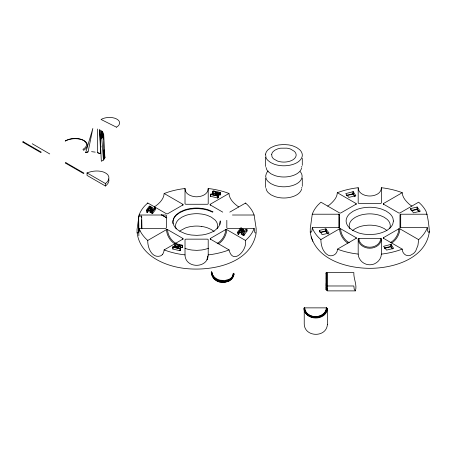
<?xml version="1.0" encoding="UTF-8"?>
<svg xmlns="http://www.w3.org/2000/svg" width="452" height="452" viewBox="0 0 452 452"><rect width="100%" height="100%" fill="white"/><g stroke="black" fill="none" stroke-linecap="round" stroke-linejoin="round"><path stroke-width="0.68" d="M147.38 212.372L147.38 210.485C147.098 206.982 154.104 210.248 148.714 208.717C149.115 209.988 148.177 213.124 146.363 212.169L146.329 210.237L149.324 206.067L150.369 206.315L150.335 207.53M150.731 209.157L149.906 210.383L149.94 212.316L150.951 212.519L151.77 211.378L151.838 209.417L152.827 209.655L151.77 209.485L150.951 210.632L150.951 212.519M152.612 213.626L152.612 211.734L155.567 207.524L155.601 209.457L152.527 213.643L151.595 213.423L151.561 211.485L152.861 209.705M151.64 209.219L151.623 207.914L152.025 207.423L151.561 207.982L149.505 207.445L151.623 207.914M180.094 250.719L180.404 248.227L180.478 250.176L180.015 250.736L172.794 249.012L172.76 247.074L173.161 246.532L174.257 246.719L175.077 245.577L176.077 245.781L175.269 247.001M177.382 246.566L174.964 245.99L174.93 244.052L175.314 243.515L182.614 245.221L182.263 247.696L180.365 247.284M178.286 248.199C176.709 244.588 182.58 247.029 180.246 246.735C178.981 245.679 177.585 246.538 177.342 247.459M179.15 246.363L179.133 245.052L178.647 245.645M180.263 246.786L180.263 248.673L180.331 246.713M154.465 206.846C159.002 203.745 163.81 199.349 164.161 193.501L182.947 204.349L182.941 204.931L167.556 213.819L166.539 213.819L147.753 202.971L144.843 205.773A60.41 34.877 0 0 0 140.035 212.739L139.092 215.011L137.035 229.582A11.464 1.096 83.1 0 1 137.029 231.836C139.391 256.465 167.223 267.381 188.795 268.816C214.101 270.669 250.561 263.047 256.075 233.622M238.718 206.965C234.198 203.767 229.333 199.372 228.955 193.467L227.04 192.744A60.331 34.832 0 0 0 211.095 188.879L208.208 188.518L208.208 203.852L207.491 204.264L185.732 204.264L185.015 203.852L185.015 188.501L181.082 189.043A60.41 34.877 0 0 0 169.014 191.817L164.161 193.501M245.476 240.447L226.684 229.599L225.667 229.599L210.282 238.481L210.276 239.068L229.068 249.916C232.752 265.55 247.594 250.244 245.476 240.447L247.329 238.735A60.319 34.827 0 0 0 253.73 229.463L254.097 228.407L227.537 228.407L226.819 227.989L226.819 220.31M217.909 198.01L218.22 195.518L218.293 197.473L217.83 198.027L210.609 196.304L210.575 194.366L210.977 193.829L214.09 194.529L214.576 193.942L212.53 193.371L212.525 194.716M210.609 196.304L210.649 194.377L217.909 196.123L210.609 194.411M212.779 193.281L212.745 191.349L213.225 190.789L220.429 192.512L220.073 193.1C221.011 196.688 218.757 193.428 218.079 195.965M217.146 195.744L217.113 193.806L218 192.597L216.892 192.332L215.158 194.75M218.163 195.948C217.435 194.693 219.615 190.467 218.983 194.806M219.062 194.784C217.887 191.942 221.48 192.699 219.994 195.01M237.656 232.113L237.656 234L238.588 234.226L238.667 232.317L239.905 230.52L244.176 231.503L240.006 230.548L238.667 232.317L237.656 232.113L240.628 227.898C243.916 227.429 237.656 232.458 241.662 228.147M238.667 234.204L240.006 232.441L240.006 230.548M243.21 234.622L241.232 234.147L241.198 232.215L241.679 231.65L243.718 232.142L244.176 231.503M243.283 230.469C244.057 227.028 240.475 231.955 244.526 230.915C244.939 228.616 247.967 228.593 246.894 231.288L243.82 235.475L242.888 235.255L242.854 233.317L243.283 232.746L241.198 232.215M243.899 235.458L243.882 233.52L242.888 233.368M326.169 289.738L326.158 289.449M326.169 289.065L326.158 288.551M326.169 287.952L326.158 287.24M326.169 286.24L326.158 285.342L326.875 285.754M326.169 284.63L326.169 283.619M326.169 273.748L326.169 272.782L326.875 272.364L326.875 290.659M326.875 290.043L326.875 289.596M326.875 289.178L326.875 288.534M327.265 290.274L327.265 289.822M327.265 289.404L327.265 288.76M338.853 227.848L338.853 214.214L312.259 214.214L310.27 228.514L310.275 231.565A11.673 0.983 -89.9 0 0 310.569 232.464C312.338 231.961 312.083 229.13 312.287 227.61L338.853 227.61L339.571 227.192L339.571 214.632L338.853 214.214M339.571 227.418L339.571 226.469M339.571 225.463L339.571 224.407M339.571 223.311L339.571 221.051M339.571 219.909L339.571 217.678M339.571 215.593L339.571 214.632M327.643 206.055A11.611 6.61 -55.6 0 0 330.293 204.197C333.627 201.185 337.158 197.467 337.328 192.705L356.114 203.553L356.108 204.134L340.723 213.022L339.706 213.022L320.926 202.174L318.01 204.976A60.404 34.877 0 0 0 313.202 211.948L312.259 214.214M418.642 239.65L399.851 228.802L398.833 228.802L383.449 237.69L383.449 238.272L402.235 249.12C402.19 252.182 404.433 255.194 407.534 255.646A11.69 7.582 -58.6 0 0 410.162 255.459L413.569 253.487A11.69 6.543 -66.2 0 0 415.733 250.911L417.964 245.266L418.642 239.65L420.496 237.938A60.319 34.827 0 0 0 426.897 228.667L427.264 227.61L400.704 227.61L399.986 227.192M138.854 235.758L138.651 216.146L141.679 216.124L141.855 228.808M207.643 256.702L207.649 256.001L207.106 259.651L207.592 257.007M229.802 212.118L245.577 203.038L247.865 205.225A60.415 34.877 0 0 1 252.888 212.141L254.114 215.011L256.148 228.469L256.143 232.752L255.821 233.26L254.713 232.272L254.097 228.407M245.572 203.637L245.577 203.038M162.613 254.295A11.594 8.447 54.7 0 1 160.528 255.911C151.855 258.702 147.437 247.447 147.759 240.441L166.539 229.599L167.556 229.599L182.941 238.481L182.947 239.068L164.144 249.928L163.647 252.521L162.613 254.295M381.375 254.103C381.285 258.329 378.296 262.154 374.499 263.821A11.633 9.814 -5.2 0 1 370.99 264.714L369.781 264.776A11.605 9.797 3.1 0 1 366.193 264.234C361.843 262.883 358.3 258.742 358.182 254.109L358.182 238.769L358.899 238.351L380.657 238.351L381.375 238.769L381.375 254.103L383.211 253.888A60.319 34.827 0 0 0 399.274 250.193L402.235 249.12M208.208 188.518C208.259 193.851 202.423 196.473 197.823 196.727A11.464 10.26 -1.2 0 1 194.202 196.575C190.687 196.078 186.981 194.473 185.393 191.106L185.015 188.501M208.208 254.9C208.033 268.816 185.19 268.759 185.015 254.905L185.015 239.566L185.732 239.148L207.491 239.148L208.208 239.566L208.208 254.9L210.044 254.685A60.319 34.827 0 0 0 226.107 250.99L229.068 249.916M411.891 206.067L411.043 205.513A11.65 6.752 54.6 0 1 408.388 203.417C405.404 200.558 402.382 197.055 402.229 192.71L400.206 191.947A60.325 34.832 0 0 0 384.262 188.088L381.375 187.721C381.46 191.162 378.686 193.919 375.578 194.931A11.673 9.153 6.2 0 1 372.188 195.818L370.99 195.942A11.588 9.113 -0.9 0 1 367.369 195.812C363.131 195.315 358.086 192.563 358.182 187.704L354.249 188.247A60.404 34.877 0 0 0 342.181 191.026L337.328 192.705M320.858 239.588L339.621 228.752L340.638 228.752L356.193 237.735L356.199 238.323L337.407 249.171C337.774 254.589 330.813 257.951 326.785 254.25A11.769 6.723 65.4 0 1 324.463 251.922C321.847 248.408 320.948 243.888 320.858 239.588L319.609 238.481A60.325 34.832 0 0 1 312.92 229.271L312.287 227.61M429.4 231.226C426.157 258.555 393.873 268.256 370.295 268.318C346.509 268.409 314.225 259.228 310.179 231.859M233.175 273.46L232.853 275.296A9.882 8.402 -0.2 0 1 228.435 280.336M233.221 274.155L232.893 275.991A9.882 8.402 -0.2 0 1 228.475 281.037L224.367 282.24L219.949 281.912A11.289 9.599 -0.2 0 1 213.745 277.969M233.91 273.189L233.565 275.144A10.532 8.955 -0.2 0 1 228.859 280.517L224.474 281.805L219.768 281.455A12.034 10.232 -0.2 0 1 213.158 277.251L211.423 273.511M233.955 273.884L233.605 275.839A10.532 8.955 -0.2 0 1 228.898 281.212L224.514 282.5L219.808 282.15A12.034 10.232 -0.2 0 1 213.197 277.946L211.722 275.183L211.287 272.511L211.327 273.206M88.089 151.889L92.829 128.475L85.671 152.629L87.857 151.94L85.671 152.629M220.034 224.441L220.288 221.412M301.58 168.11L301.298 168.98A18.351 10.594 0 0 1 298.925 172.24L298.043 172.969A17.199 9.933 0 0 1 294.789 174.845L293.529 175.353A18.351 10.594 0 0 1 287.884 176.726L286.37 176.89A17.204 9.933 0 0 1 281.771 176.918L280.257 176.772A18.351 10.594 0 0 1 274.562 175.472L270.968 173.811L268.251 171.67A18.385 10.616 0 0 1 266.556 169.195L266.053 167.449M301.58 189.117L301.292 189.993A18.351 10.594 0 0 1 298.919 193.253L298.043 193.981A17.199 9.927 0 0 1 294.789 195.857L293.529 196.366A18.351 10.594 0 0 1 287.884 197.733L286.37 197.903A17.204 9.933 0 0 1 281.771 197.931L280.257 197.784A18.346 10.594 0 0 1 274.562 196.479L270.968 194.823L268.256 192.676A18.385 10.611 0 0 1 266.561 190.207L266.053 188.456M217.096 228.627L217.672 225.955L217.18 223.282A21.623 12.481 0 0 0 214.988 219.932L211.225 217.09L207.524 215.457A21.634 12.492 0 0 0 201.807 214.073L198.744 213.751A20.216 11.673 0 0 0 194.089 213.779L191.043 214.129A21.628 12.486 0 0 0 185.365 215.576L181.721 217.248L178.822 219.356A21.628 12.486 0 0 0 176.325 222.633L175.709 224.39A20.216 11.673 0 0 0 175.664 227.079L176.223 228.842M389.782 228.446L390.347 225.842L389.867 223.231A21.086 12.176 0 0 0 386.946 219.209L384.053 217.18L380.437 215.587A21.131 12.198 0 0 0 374.849 214.237L371.866 213.92A19.741 11.396 0 0 0 367.318 213.949L364.34 214.293A21.125 12.193 0 0 0 358.798 215.7L355.232 217.333L352.407 219.389A21.125 12.193 0 0 0 349.961 222.593L349.368 224.311A19.741 11.396 0 0 0 349.323 226.938L349.865 228.661M103.361 155.714L103.514 159.85L104.864 157.522L103.677 134.069L103.457 159.98L101.338 161.296L100.208 138.922L101.751 137.86L103.457 159.98L103.412 150.217M149.522 208.756L149.522 207.496L149.047 208.084L149.505 207.445M149.94 206.841C150.674 207.378 148.471 204.835 152.025 207.423M148.618 208.688L147.295 210.502L147.295 212.395M152.527 213.643L152.51 211.705L155.567 207.524L154.573 207.315L153.217 209.084L149.047 208.084M212.525 193.456L212.971 192.851L215.033 193.303L215.881 192.128L212.745 191.349L212.745 193.236L213.129 192.699M173.144 248.425L172.794 249.012M174.229 246.916L175.314 245.402M210.575 196.258L210.96 195.716M175.003 244.063L178.065 244.837L176.331 247.25L175.223 246.99M178.19 246.283L177.387 247.47L180.478 248.289M178.687 245.662L179.15 245.103M216.892 192.332L215.197 194.767L218.293 195.58M215.881 195.699L216.909 194.27L216.909 192.382M180.348 248.656L180.732 248.114L180.732 246.227L178.676 245.69M182.263 247.696L182.648 247.159L182.648 245.266M220.073 194.987L220.463 194.45L220.463 192.563M243.244 234.667L242.888 235.255M319.355 230.418L322.146 234.695L329.05 233.046L325.79 228.881L319.355 230.418L319.355 231.786M410.642 208.587L413.439 212.864L420.343 211.214L417.083 207.05L410.642 208.587L410.642 209.954M103.514 159.85L104.841 157.946L104.158 149.81M146.403 210.248L147.279 210.457M150.872 212.542L150.934 210.581L149.979 210.395M151.561 211.485L152.527 211.756M217.186 193.818L218.163 194.055L219.045 192.846M215.881 192.128L215.802 193.377M352.407 230.684L355.238 228.627L358.798 226.994A21.12 12.193 0 0 1 364.34 225.588L367.318 225.243A19.741 11.396 0 0 1 371.866 225.215L374.849 225.531A21.125 12.198 0 0 1 380.437 226.881L384.047 228.475L386.946 230.503M105.435 186.026L105.435 183.552C108 181.772 110.248 178.02 108.039 175.127A11.091 6.401 0 0 0 105.519 173.003A11.102 6.413 0 0 0 102.881 171.839C97.688 170.297 92.022 170.969 87.033 172.924L87.033 175.399L105.435 186.026C107.553 184.416 109.638 181.738 108.729 178.924M179.721 230.989L185.382 227.961A21.6 12.47 0 0 1 191.049 226.52L194.094 226.164A20.187 11.656 0 0 1 198.744 226.136L201.795 226.458M222.763 212.141L210.197 204.886L210.191 204.298L228.955 193.467M427.264 227.61C427.383 228.938 427.315 232.61 429.117 232.283A11.633 0.797 89.2 0 0 429.332 231.034C428.852 224.435 428.016 217.582 426.055 211.344A60.415 34.877 0 0 0 421.032 204.428L418.654 202.168L399.851 213.022L398.833 213.022L383.449 204.134L383.443 203.553L402.229 192.71M427.281 214.214L400.704 214.214L399.986 214.632L399.986 227.418M228.435 280.336L224.328 281.545L219.909 281.217A11.289 9.599 -0.2 0 1 213.706 277.274L212.677 275.584L211.954 272.827L212.361 275.381L213.745 277.969M208.491 248.227L207.174 248.702A21.6 12.47 0 0 1 201.422 250.024L196.806 250.357L192.179 250.075A21.56 12.447 0 0 1 185.054 248.351M218.147 194.01L218.079 195.337M151.77 211.378L151.838 209.417M352.984 191.721L345.769 193.603L348.763 197.4L355.837 195.705L353.311 191.801L352.984 191.721L353.08 194.106L354.6 196.23M346.548 195.304L352.984 193.767L355.216 196.501M346.644 195.648L353.08 194.106L353.311 191.801M243.283 229.209C241.809 228.028 241.848 231.243 240.362 229.882M238.667 232.317L238.588 234.226M319.993 232.311L325.79 230.927L328.316 234.074M411.286 210.479L417.083 209.095L419.241 211.728M320.089 232.656L325.886 231.266L326.118 228.961M411.382 210.824L417.179 209.434L417.411 207.129M390.794 244.425L383.584 246.312L386.579 250.103L393.652 248.414L391.127 244.504L390.794 244.425L390.89 246.815L392.415 248.939M384.358 248.012L390.794 246.476L392.647 248.679M384.46 248.351L390.89 246.815L391.127 244.504M179.998 248.798L172.76 247.074L179.998 248.798L180.015 250.736M355.328 290.885C357.43 285.387 353.43 278.579 353.843 272.59L327.265 272.59L327.265 290.885L355.328 290.885L354.244 289.257L353.826 285.98L327.265 285.98M241.583 231.673L241.232 234.147M138.854 230.949L140.069 230.938M139.092 215.011L165.686 215.011L166.404 215.429L166.404 227.989L165.686 228.407L139.12 228.407C139.216 229.509 138.691 234.39 137.08 232.752M232.435 215.011L254.114 215.011M91.575 151.657L95.231 152.126M358.182 254.109L353.204 253.402A60.415 34.877 0 0 1 341.226 250.504L337.407 249.171M185.015 254.905L180.037 254.199A60.415 34.877 0 0 1 168.059 251.295L164.144 249.928M148.714 210.609L150.03 210.92M240.006 232.441L241.775 232.865M179.133 245.052L182.246 245.758L182.179 247.713M100.355 153.652L97.581 152.714L97.468 129.006M97.581 152.714L99.734 153.397M246.82 229.339L246.894 231.288M242.458 230.384L243.317 229.254L243.317 230.514M151.951 207.361L152.025 209.31M246.848 229.384L243.82 233.588L243.82 235.475M176.11 245.826L176.11 247.719M213.022 211.875L208.869 210.039A24.295 14.029 0 0 0 202.445 208.485L199.01 208.123A22.702 13.108 0 0 0 193.778 208.152L190.354 208.553A24.289 14.023 0 0 0 183.981 210.174L179.885 212.05L176.636 214.417A24.289 14.023 0 0 0 173.828 218.096L173.139 220.073A22.702 13.108 0 0 0 173.088 223.09L173.709 225.073A24.295 14.029 0 0 0 176.404 228.78L179.58 231.181L185.111 233.622A24.284 14.018 0 0 0 191.625 235.046L196.829 235.362L202.021 234.989A24.295 14.029 0 0 0 208.491 233.503L211.378 232.368A22.696 13.102 0 0 0 215.079 230.232L217.039 228.565A24.295 14.029 0 0 0 219.615 224.83L220.209 220.825M212.638 212.208L208.909 210.598A24.374 14.074 0 0 0 202.462 209.033L199.016 208.671A22.775 13.148 0 0 0 193.772 208.705L190.337 209.101A24.368 14.068 0 0 0 183.941 210.728L179.834 212.609L176.568 214.982A24.368 14.068 0 0 0 173.754 218.678L173.065 220.661A22.775 13.148 0 0 0 173.014 223.689M166.811 217.875L161.488 214.807L166.274 217.57M87.033 172.924L105.435 183.552M32.222 143.742L49.743 153.951M214.163 231.543L211.203 229.475L207.508 227.842A21.606 12.475 0 0 0 201.795 226.458M147.759 240.441L146.442 239.277A60.325 34.832 0 0 1 139.753 230.068L139.12 228.407M419.01 211.988L417.179 209.434L417.083 207.05M327.717 233.82L325.886 231.266L325.79 228.881M241.628 229.995L241.628 228.102M311.1 236.916L311.84 238.871M312.049 239.396L312.773 241.323M239.905 230.52L239.922 232.458M217.813 196.089L217.83 198.027M179.054 245.074L179.071 246.38M151.544 207.931L151.561 209.242M102.932 136.498L102.48 131.588L102.706 137.792M100.576 142.261L99.491 129.656L100.711 153.765M100.875 145.759L100.999 147.16M265.522 166.494L265.465 157.392M265.522 187.501L265.465 178.393M147.753 202.971L147.787 203.553M102.237 137.928L101.886 131.04L102.039 137.979M101.186 130.532L101.564 138.103M100.384 130.069L100.836 139.018M138.781 232.74L138.651 216.146M141.758 227.644L141.702 219.87M141.679 216.124L141.691 217.327M103.327 132.786L103.355 139.063M400.704 214.214L400.704 227.848M381.375 187.721L381.375 203.055L380.657 203.468L358.899 203.468L358.182 203.055L358.182 187.704M302.286 158.33L302.286 165.353M302.286 178.161L302.286 186.36M178.207 246.329L178.207 248.221M148.635 208.739L148.635 210.626M182.941 204.349A11.599 6.695 -60 0 1 182.896 205.366M226.684 229.599A11.599 6.695 -60 0 1 218.48 243.803M210.242 205.327A11.718 6.763 60 0 1 210.197 204.298M174.743 243.803A11.599 6.695 60 0 1 166.539 229.599M225.667 229.599A10.882 6.283 -60 0 1 217.169 243.34M210.321 239.39A10.882 6.283 -60 0 1 210.282 238.481M176.054 243.34A10.882 6.283 60 0 1 167.556 229.599M182.941 238.481A10.882 6.283 60 0 1 182.902 239.39M383.494 204.564A11.599 6.695 60 0 1 383.449 203.553M356.108 203.553A11.599 6.695 -60 0 1 356.069 204.564M349.232 242.645A11.001 6.351 60 0 1 340.638 228.757M356.193 237.735A11.001 6.351 60 0 1 356.153 238.645M347.91 243.103A11.718 6.763 60 0 1 339.621 228.752M398.833 228.802A10.882 6.283 -60 0 1 390.336 242.543M383.488 238.588A10.882 6.283 -60 0 1 383.449 237.684M399.851 228.802A11.599 6.695 -60 0 1 391.647 243.006M381.375 238.769A11.599 9.469 0 0 1 369.781 248.233A11.599 9.469 0 0 1 358.182 238.769M380.657 238.351A10.882 8.882 0 0 1 369.776 247.233A10.882 8.882 0 0 1 358.899 238.351M301.75 187.348A17.204 9.933 0 0 1 301.733 188.235M300.168 171.596A18.69 10.791 0 0 1 301.71 174.15L301.964 175.043A17.526 10.119 0 0 1 301.913 177.749L301.62 178.636A18.696 10.791 0 0 1 299.207 181.958L298.309 182.698A17.521 10.113 0 0 1 294.992 184.614L293.71 185.134A18.696 10.791 0 0 1 287.958 186.529L286.421 186.693A17.526 10.119 0 0 1 281.732 186.727L280.189 186.574A18.69 10.791 0 0 1 274.387 185.252L270.725 183.563L267.963 181.376A18.73 10.814 0 0 1 266.234 178.856L265.663 176.173L266.335 173.495A18.73 10.814 0 0 1 268.155 170.997M301.755 166.336A17.204 9.933 0 0 1 301.738 167.223M326.158 278.065L326.158 289.941L326.169 272.782L326.158 278.065M327.389 324.474C326.497 338.006 304.394 337.384 304.23 323.892L304.23 308.546A11.599 9.469 0 0 0 315.829 318.016A11.599 9.469 0 0 0 327.423 308.546L327.389 324.474M393.426 221.039L392.782 224.034A24.295 14.029 0 0 1 390.206 227.768L388.245 229.441A22.696 13.102 0 0 1 384.545 231.571L381.657 232.707A24.295 14.029 0 0 1 375.188 234.192L369.996 234.565L364.798 234.249A24.284 14.018 0 0 1 358.278 232.831L352.746 230.39L349.571 227.989A24.295 14.029 0 0 1 346.882 224.282L346.255 222.299A22.702 13.108 0 0 1 346.305 219.276L346.995 217.299A24.289 14.023 0 0 1 349.803 213.621L353.057 211.259L357.148 209.378A24.289 14.023 0 0 1 363.521 207.756L366.945 207.361A22.702 13.108 0 0 1 372.177 207.332L375.612 207.688A24.295 14.029 0 0 1 382.036 209.248L386.189 211.078L389.522 213.406A24.25 14.001 0 0 1 392.878 218.033L393.426 221.039M265.556 154.138L266.042 157.765A18.933 10.933 0 0 0 267.787 160.307L270.584 162.517L274.285 164.229A18.899 10.91 0 0 0 280.144 165.568L281.709 165.72A17.718 10.226 0 0 0 286.444 165.686L288.003 165.517A18.899 10.91 0 0 0 293.817 164.104L295.116 163.584A17.713 10.226 0 0 0 298.467 161.652L299.371 160.901A18.899 10.91 0 0 0 301.817 157.545L302.111 156.646A17.718 10.226 0 0 0 302.162 153.912L301.902 153.008A18.899 10.91 0 0 0 299.58 149.623L296.619 147.488L292.794 145.872A18.933 10.933 0 0 0 288.387 144.866L283.681 144.533L278.991 144.922A18.933 10.933 0 0 0 274.624 145.985L270.861 147.646L267.979 149.821A18.933 10.933 0 0 0 266.143 152.341L265.556 154.138M271.686 154.324L272.008 156.737A12.577 7.26 0 0 0 273.714 158.951L277.494 161.042A12.577 7.26 0 0 0 281.398 161.935L282.438 162.031A11.792 6.808 0 0 0 285.591 162.014L286.624 161.901A12.583 7.26 0 0 0 290.495 160.963L291.359 160.613A11.792 6.808 0 0 0 293.591 159.324L294.19 158.827A12.583 7.26 0 0 0 295.817 156.59L296.015 155.991A11.792 6.808 0 0 0 296.049 154.172L295.874 153.573A12.577 7.26 0 0 0 294.331 151.318L290.715 149.137A12.577 7.26 0 0 0 286.879 148.154L280.63 148.188A12.605 7.277 0 0 0 277.72 148.894L275.212 150.002L273.296 151.448A12.605 7.277 0 0 0 272.076 153.126L271.686 154.324M65.721 140.702L65.184 141.097A12.989 7.006 -2.9 0 1 83.541 140.397A12.989 7.006 -2.9 0 1 83.592 150.313L82.987 149.352A12.187 6.571 -2.9 0 0 82.936 140.052A12.187 6.571 -2.9 0 0 65.721 140.708M23.176 141.713L22.6 142.041L40.691 152.488L41.268 152.154L23.176 141.713M65.879 162.68L65.303 163.014L83.394 173.461L83.97 173.127L65.879 162.68M304.563 307.755L303.846 308.174A11.599 9.469 0 0 0 315.445 317.643A11.599 9.469 0 0 0 327.045 308.174L326.327 307.755A10.882 8.882 0 0 1 315.445 316.643A10.882 8.882 0 0 1 304.563 307.755M229.232 279.24L224.859 280.506L220.152 280.195A12.034 9.882 -0.4 0 1 213.519 276.166L212.412 274.432L211.626 271.601L212.073 274.178L213.559 276.839A12.034 9.876 -0.4 0 0 220.197 280.861L224.904 281.172L229.277 279.912A10.532 8.65 -0.4 0 0 233.961 274.697L233.916 274.025A10.532 8.644 -0.4 0 1 229.237 279.24M326.519 307.868L304.755 307.868A10.882 8.882 0 0 0 315.632 316.75A10.882 8.882 0 0 0 326.513 307.868M116.463 127.187L101.045 119.464A10.882 5.87 -2.9 0 1 116.418 118.882A10.882 5.87 -2.9 0 1 116.463 127.187M104.762 157.053L104.531 156.573L104.864 157.522L104.762 157.053"/></g></svg>
